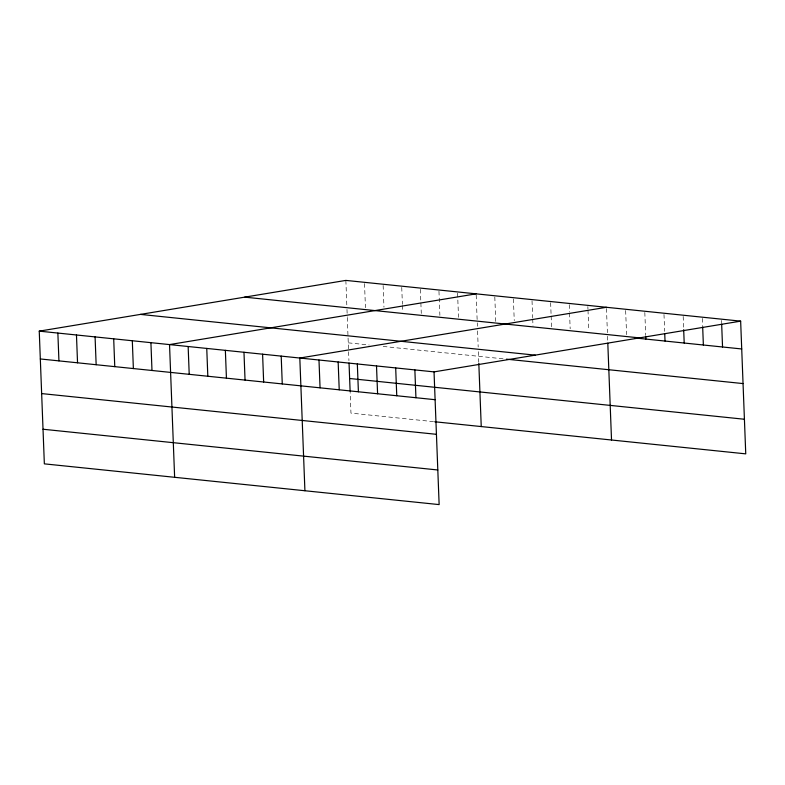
<?xml version="1.0" encoding="UTF-8"?>
<svg xmlns="http://www.w3.org/2000/svg" width="785" height="785" viewBox="0 0 785 785"><rect width="100%" height="100%" fill="white"/><g stroke="black" fill="none" stroke-linecap="round" stroke-linejoin="round"><path stroke-width="0.59" stroke-dasharray="3.92 2.94" d="M348.265 342.839L369.195 344.998M383.159 346.44L504.137 358.922M433.546 421.643L350.964 413.116L350.159 392.343M721.523 320.378L721.611 322.792M702.349 318.396L702.624 325.657M683.176 316.414L683.637 328.513M663.992 314.442L664.65 331.378M644.819 312.459L645.702 335.44M625.645 310.477L626.577 334.675M606.471 308.505L607.404 332.693M607.541 336.265L607.757 342.034M587.857 306.582L587.955 308.996M587.994 310.212L588.789 330.77M569.243 304.659L569.527 311.92M569.576 313.127L570.175 328.856M550.638 302.735L551.099 314.834M551.148 316.041L551.61 328.14M532.024 300.822L532.672 317.758M532.721 318.965L532.995 326.217M513.41 298.899L514.254 320.673M494.805 296.975L495.777 322.38M476.191 295.052L477.162 320.457M477.26 322.821L477.388 326.285M477.565 330.897L478.183 347.048M478.369 351.67L478.772 362.228M457.576 293.139L458.509 317.326M438.962 291.215L439.894 315.403M420.358 289.292L421.28 313.49M401.743 287.369L402.391 304.305M402.44 305.522L402.676 311.566M383.129 285.455L383.973 307.229M364.525 283.532L365.447 307.72M345.861 280.402L346.842 305.807M346.98 309.378L347.245 316.296M347.284 317.454L348.942 360.668"/><path stroke-width="1.18" d="M39.25 331.142L434.036 371.884L439.139 504.598L44.352 463.856L39.25 331.142L345.861 280.402L740.647 321.143L745.75 453.858L434.713 421.761M476.142 293.845L169.531 344.586L174.633 477.3M606.422 307.288L299.811 358.029L304.914 490.743M434.036 371.884L740.647 321.143M244.685 297.142L639.471 337.884M635.055 337.962L741.717 348.962M140.436 314.392L535.223 355.144M506.462 359.167L743.052 383.58M349.629 378.498L744.415 419.249M40.32 358.961L435.106 399.702M41.644 393.579L436.44 434.321M43.018 429.238L437.804 469.979M721.66 324.009L722.543 346.99M702.673 326.864L703.37 345.007M683.686 329.72L684.196 343.025M664.738 333.792L665.023 341.053M645.751 336.657L645.839 339.071M607.806 343.192L611.525 440.012M478.821 363.416L481.244 426.559M414.863 369.902L415.932 397.73M395.689 367.929L396.759 395.748M376.515 365.947L377.585 393.766M357.332 363.965L358.402 391.793M349.04 363.043L350.12 391.195M338.158 361.993L339.228 389.811M318.985 360.011L320.054 387.829M281.197 356.105L282.266 383.934M262.592 354.192L263.652 382.01M243.978 352.269L245.048 380.087M225.364 350.346L226.433 378.174M206.749 348.422L207.819 376.25M188.145 346.509L189.214 374.327M150.916 342.662L151.986 370.491M132.312 340.739L133.371 368.567M113.697 338.826L114.767 366.644M95.083 336.902L96.153 364.721M76.469 334.979L77.538 362.807M57.864 333.056L58.934 360.884"/></g></svg>
